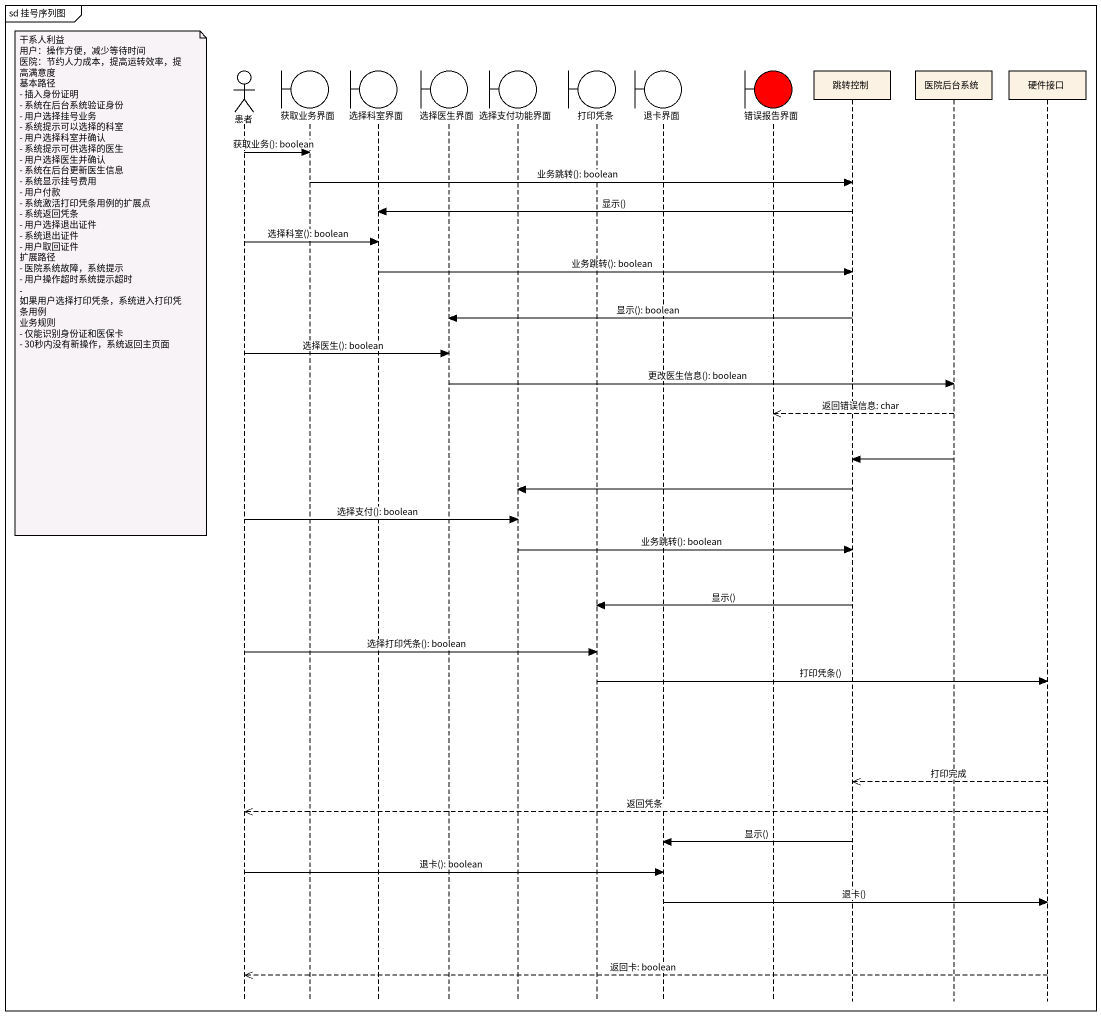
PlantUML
@startuml
mainframe sd 挂号序列图
hide footbox
actor 患者
boundary 获取业务界面
boundary 选择科室界面
boundary 选择医生界面
boundary 选择支付功能界面
boundary 打印凭条
boundary 退卡界面
boundary 错误报告界面 #FF0000
participant 跳转控制
participant 医院后台系统
participant 硬件接口

患者 -> 获取业务界面 : 获取业务(): boolean
获取业务界面 -> 跳转控制 : 业务跳转(): boolean
跳转控制 -> 选择科室界面 : 显示()
患者 -> 选择科室界面 : 选择科室(): boolean
选择科室界面 -> 跳转控制 : 业务跳转(): boolean
note left of 患者
  干系人利益
  用户：操作方便，减少等待时间
  医院：节约人力成本，提高运转效率，提高满意度
  基本路径
  - 插入身份证明
  - 系统在后台系统验证身份
  - 用户选择挂号业务
  - 系统提示可以选择的科室
  - 用户选择科室并确认
  - 系统提示可供选择的医生
  - 用户选择医生并确认
  - 系统在后台更新医生信息
  - 系统显示挂号费用
  - 用户付款
  - 系统激活打印凭条用例的扩展点
  - 系统返回凭条
  - 用户选择退出证件
  - 系统退出证件
  - 用户取回证件
  扩展路径
  - 医院系统故障，系统提示
  - 用户操作超时系统提示超时
  - 如果用户选择打印凭条，系统进入打印凭条用例
  业务规则
  - 仅能识别身份证和医保卡
  - 30秒内没有新操作，系统返回主页面
end note
跳转控制 -> 选择医生界面 : 显示(): boolean
患者 -> 选择医生界面 : 选择医生(): boolean
选择医生界面 -> 医院后台系统 : 更改医生信息(): boolean
医院后台系统 -->> 错误报告界面 : 返回错误信息: char
医院后台系统 -> 跳转控制
跳转控制 -> 选择支付功能界面
患者 -> 选择支付功能界面 : 选择支付(): boolean
选择支付功能界面 -> 跳转控制 : 业务跳转(): boolean
跳转控制 -> 打印凭条 : 显示()
患者 -> 打印凭条 : 选择打印凭条(): boolean
打印凭条 -> 硬件接口 : 打印凭条()
硬件接口 -->> 跳转控制 : 打印完成
硬件接口 -->> 患者 : 返回凭条
跳转控制 -> 退卡界面 : 显示()
患者 -> 退卡界面 : 退卡(): boolean
退卡界面 -> 硬件接口 : 退卡()
硬件接口 -->> 患者 : 返回卡: boolean
@enduml
